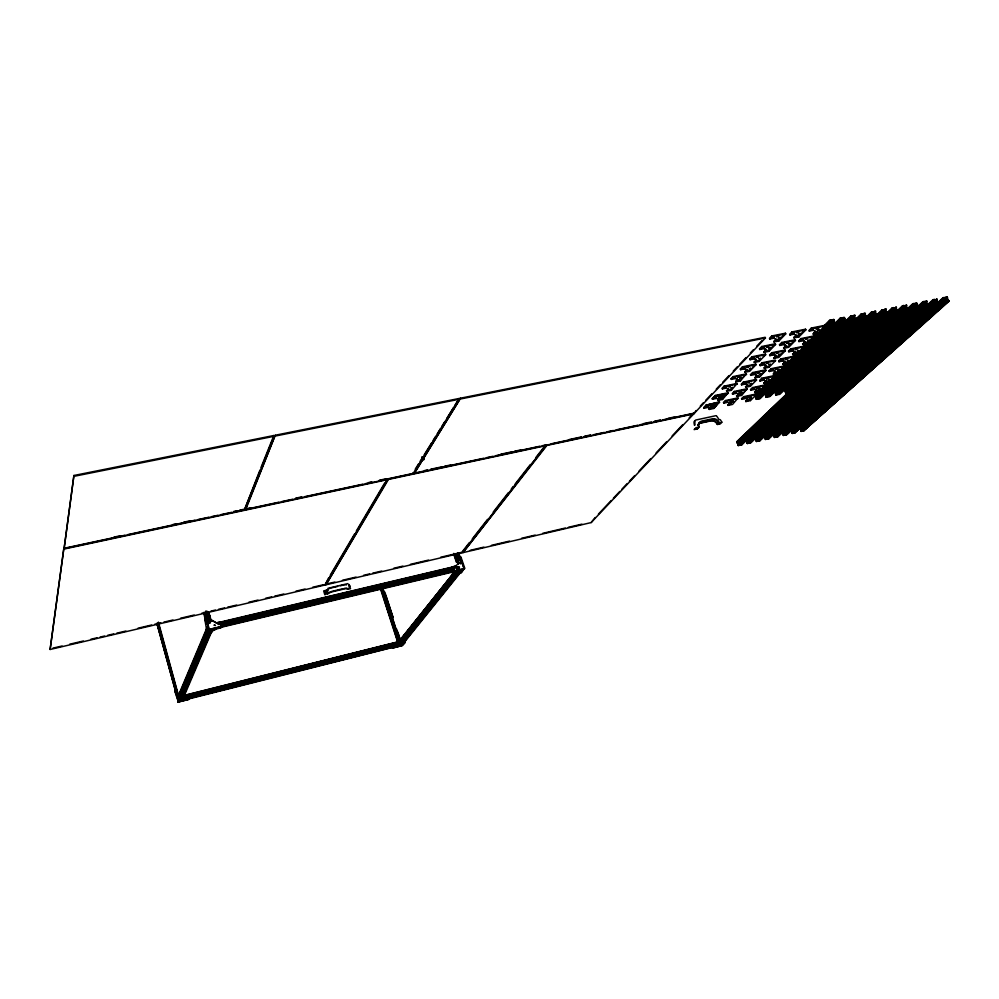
<?xml version="1.0" encoding="UTF-8"?>
<svg xmlns="http://www.w3.org/2000/svg" width="999" height="999" viewBox="0 0 999 999"><rect width="100%" height="100%" fill="white"/><g stroke="black" fill="none" stroke-linecap="round" stroke-linejoin="round"><path stroke-width="1.5" d="M398.963 644.043L398.676 643.868M178.484 697.876L178.172 696.952L178.334 697.702M179.021 697.739L178.771 696.753L178.958 697.801M457.455 567.357L458.204 568.069M458.491 559.228C460.551 559.253 458.991 558.703 458.628 559.915M459.84 562.824L460.139 563.723L460.989 562.999M694.917 424.9L694.842 420.629L694.005 421.94A11.089 4.358 -83.9 0 0 694.155 423.763L694.505 425.362M454.732 568.881L454.021 568.031M209.153 618.443L208.142 619.143L208.079 617.994M711.45 405.082L710.114 405.606L710.901 405.094M124.825 535.252L63.849 548.326L50.112 649.475L324.987 585.002L387.262 479.695L387.038 479.008L379.42 480.644M73.914 475.487L64.098 548.601L244.43 509.915L274.088 436.288L273.851 435.514L73.914 475.487L64.098 548.601M50.112 649.475L63.849 548.326M712.649 407.167L711.325 407.629L712.275 407.08M714.56 405.132L713.261 405.694L714.185 405.094M721.29 398.176L719.942 398.651L720.916 398.077M723.239 396.153L721.927 396.665L722.689 396.091M726.098 402.01L727.434 401.486L723.526 402.547L723.788 403.171L727.809 402.31L729.894 403.434L727.959 405.407L729.632 402.809L729.894 403.434M731.318 403.171L730.044 403.671L730.956 403.084M740.134 394.18L738.798 394.642L739.61 394.118M742.12 392.145L740.783 392.619L741.595 392.095M747.789 382.142L748.775 381.556M753.221 388.936L754.507 388.536L750.536 389.622L750.798 390.247L754.832 389.398L756.83 390.584L754.819 392.595L756.568 389.947L756.83 390.584M762.374 348.239L763.785 347.615L759.527 348.826L759.802 349.488L764.123 348.614L766.221 350.037L764.035 352.322L765.946 349.375L763.835 347.952L764.123 348.614M767.794 346.154L767.057 346.129M762.087 379.133L762.736 378.658M772.889 369.131L772.177 369.131M782.342 344.193L783.765 343.581L779.495 344.78L779.782 345.442L784.053 344.58L786.076 346.004L783.84 348.289L785.788 345.342L783.765 343.918L784.053 344.58M819.205 329.245L817.794 329.807L818.668 329.158M458.179 568.219C458.916 565.859 456.006 568.743 458.341 568.019M459.69 563.024L460.527 562.449L460.926 563.286M458.379 568.019L458.279 567.032L457.342 567.42M934.477 302.497L791.932 432.08L792.294 432.942L934.939 303.484L934.277 302.535L791.757 432.117L792.319 433.441L935.826 302.585L938.423 303.122L794.63 432.917L943.481 298.214L944.829 299.001L945.042 302.035L946.44 301.748L945.429 301.723L801.186 431.443L800.636 430.132L944.542 300.487M945.429 301.723L945.878 300.574L948.463 301.111L936.925 311.463M794.63 432.917L945.653 297.227L947.052 296.94L947.751 298.439L947.089 297.502L946.64 298.639L948.613 300.749L803.483 430.931L843.768 394.493M934.939 303.484L934.777 301.011L933.428 300.224L933.678 301.248L932.979 299.75L934.39 299.463L933.566 299.862L934.927 300.649L936.625 299.25L791.283 430.994L790.733 429.682M933.303 301.323L937.012 298.938L937.212 301.973L938.561 302.759L938.311 301.735L939.01 303.234L937.499 303.309M244.43 509.915L259.915 470.192M261.076 467.307L273.851 435.514M326.086 592.02C324.076 593.993 330.432 590.222 327.372 589.572A10.015 5.395 81.6 0 0 326.498 590.184L323.664 590.909L324.812 594.742L327.909 593.369A4.52 1.011 -17 0 1 328.496 592.857M245.467 508.941L275.225 435.239L459.265 398.451L413.049 473.738L245.679 509.652L245.467 508.941L250.025 507.967M245.679 509.652L275.225 435.239M926.036 307.23L928.321 305.145L925.711 304.595L925.249 305.756L926.273 305.781L784.652 435.164L783.403 435.439L782.854 434.115L783.391 434.94L924.824 305.507L925.286 304.358L923.313 302.235L776.785 436.925L825.836 391.508M781.817 431.668L782.554 432.954L926.535 301.261L924.824 302.66L923.463 301.873L924.287 301.473L922.876 301.76L917.132 307.043M772.876 433.666L773.613 434.952L916.383 303.284L914.659 304.683L913.298 303.896L914.135 303.496L912.711 303.771L907.03 309.053M828.121 389.398L918.181 307.168L915.559 306.631L915.084 307.792L916.12 307.817L775.711 437.162L774.45 437.45L773.9 436.126L914.197 306.543L914.659 307.542L915.121 306.381L913.148 304.258L767.806 438.936L793.993 414.36M174.887 691.333L175.874 690.084L174.887 691.333L178.259 701.535M216.296 622.864L211.114 619.904L216.296 622.864L220.342 621.902L221.641 626.398L220.991 627.859L216.945 628.821L212.362 631.031L211.813 632.28L207.18 633.391L204.72 618.581L205.332 617.095L209.99 615.996L207.218 616.833M763.898 435.676L764.447 437L906.193 305.307L904.457 306.718L903.084 305.931L903.933 305.519L902.497 305.806L903.183 307.33L902.934 306.293L904.307 307.08L904.445 309.578L903.783 308.629L764.909 438.136L765.459 439.46L766.72 439.185L905.906 309.865L904.869 309.827L765.459 439.46M904.869 309.827L905.344 308.666L907.979 309.215L883.978 331.481M902.884 307.405L906.592 304.995L906.755 308.054L908.128 308.841L907.879 307.804L908.566 309.328L769.068 438.661L767.806 438.936M205.856 617.145L209.39 629.495M892.644 309.453L896.34 307.03L896.503 310.102L897.876 310.889L897.626 309.852L898.313 311.376L760.052 440.684L758.79 440.959L897.726 311.263L895.079 310.726L894.605 311.888L895.641 311.913L757.704 441.208L756.443 441.496L755.893 440.159L756.43 440.996L894.167 311.638L894.654 310.477L892.669 308.329L893.131 309.328L755.419 439.023L754.869 437.687M755.419 439.023L895.941 307.355L894.192 308.766L892.831 307.967L807.217 388.848M745.803 439.71L746.353 441.046L884.602 309.365L886.051 309.078L886.2 312.163L887.574 312.949L887.324 311.913L888.011 313.436L750.998 442.707L749.737 442.994L887.424 313.324L884.764 312.787L884.277 313.948L885.326 313.973L748.638 443.244L747.364 443.531L746.827 442.195L747.364 443.032L883.853 313.698L883.728 311.188L882.354 310.389L876.735 315.746M179.545 698.538L178.584 695.067L177.647 696.166L176.286 693.668L157.38 624.562M207.567 626.248L178.184 696.028L176.286 693.668M207.517 627.734L178.072 697.364L179.083 697.939L208.491 628.746L178.996 697.826M873.476 315.771L873.026 314.772L737.899 444.193L738.261 445.067L873.476 315.771L873.363 313.249L871.99 312.45L848.376 335.152M764.285 422.227L877.06 315.397L874.4 314.847L873.913 316.021L874.962 316.059L739.547 445.279L738.261 445.566L737.724 444.23L874.799 312.625L875.299 311.463L874.237 311.426L875.698 311.139L875.836 314.223L877.222 315.022L876.972 313.986L877.659 315.509L741.907 444.755L740.634 445.042L763.81 422.552M178.109 698.201L207.954 627.609M178.284 698.151L208.154 627.572M183.816 685.351L185.614 681.106M177.735 701.673L179.008 698.663L183.104 697.639L182.829 699.113L185.964 699.175L396.64 646.153L401.511 643.294L405.232 642.357L401.511 643.294M207.018 632.804L208.691 628.858L204.533 613.798M175.849 692.419L178.409 702.06L189.011 699.387L189.498 698.289L189.073 699.238L177.934 702.047L179.158 699.188L178.047 695.192M179.408 698.551L180.619 695.679M181.843 692.806L190.409 672.702M192.857 666.97L194.081 664.098M195.916 659.79L201.411 646.865M202.635 643.993L204.47 639.685M207.18 633.391L208.616 629.045M179.345 699.013L207.455 633.029M863.049 317.857L862.599 316.845L785.326 391.558L785.714 392.495L863.049 317.857L862.949 315.322L861.563 314.523L843.668 331.893M795.803 385.602L788.261 392.482L789.61 392.195L867.257 317.595L866.57 316.059L866.807 317.108L865.434 316.308L865.296 313.211L863.835 313.499L864.884 313.524L864.385 314.697L861.725 314.161L845.204 330.02M209.103 622.639L210.265 622.514L209.253 622.002M179.72 698.726L180.944 695.853M185.24 685.814L190.747 672.901M195.03 662.849L200.549 649.937M202.385 645.629L203.609 642.769M180.295 697.777L197.74 656.93M199.55 652.697L200.749 649.874M202.56 645.654L203.759 642.832M205.569 638.611L206.768 635.789M180.532 698.551L210.052 629.632M852.572 319.955L852.122 318.943L775.574 393.643L775.973 394.58L852.572 319.955L852.472 317.42L851.086 316.608L843.331 324.213M209.141 618.606L208.079 618.856M180.619 698.663L181.656 698.401L180.582 698.726L210.102 629.82L208.679 630.157L208.292 628.796M180.794 698.913L209.216 632.679M181.593 698.289L209.44 633.553M800.636 430.132L801.173 430.956L806.218 425.786M801.972 430.144L801.535 431.168L804.645 428.908M181.643 698.463L211.313 629.532M183.154 695.516L184.977 691.296M187.412 685.651L188.636 682.829M190.459 678.596L191.671 675.774M193.494 671.54L194.705 668.731M202.01 651.798L203.833 647.564M205.045 644.755L206.868 640.521M208.092 637.699L209.915 633.466M181.806 699.487L211.788 630.182M403.047 642.794L402.422 642.844M766.196 397.215L842.469 322.315L843.543 322.34L767.569 396.915L766.196 397.215L765.596 395.779L766.183 396.678L842.032 322.065L841.945 319.518L840.559 318.706L841.008 319.717L765.271 394.505L764.472 393.119M842.469 322.315L842.981 321.129L845.678 321.678L789.597 375.924M182.829 699.113L212.737 629.195M792.294 432.942L796.191 428.783M793.106 432.13L792.669 433.154L793.556 433.166L792.319 433.441M804.232 354.133L835.102 323.788L832.404 323.239L831.88 324.425L832.954 324.463L757.729 399.026L756.355 399.325L755.756 397.889L756.343 398.788L831.443 324.176L831.368 321.628L829.969 320.816L830.419 321.828L755.244 396.653L754.645 395.217L759.053 390.809M783.391 434.94L786.138 431.805M755.244 396.653L832.279 319.78L833.765 319.48L834.44 321.029L833.79 320.055L833.878 322.615L835.264 323.414L835.027 322.352L835.713 323.901L760.289 398.476L758.915 398.776L767.694 389.797M773.9 436.126L774.437 436.95L777.172 433.816M220.342 621.902L221.553 626.598L208.779 629.632M903.983 308.591L765.097 438.099L765.459 438.973L768.194 435.814M786.6 391.62L786.113 392.719L787.087 392.732L785.726 393.032L785.127 391.596L862.599 316.845M756.43 440.996L760.276 436.775M775.973 394.58L784.24 385.901M801.722 370.829L776.373 394.817L776.86 393.706M766.183 396.678L773.276 389.073M767.082 395.804L766.583 396.915L786.188 378.334M747.364 443.032L751.211 438.773M738.261 445.067L743.231 439.71M756.343 398.788L756.318 396.403L831.368 321.628M457.654 570.841L458.716 570.591L214.598 628.858L215.772 628.446M325.774 591.183L326.498 590.184M349.138 587.449L349.088 586.413M462.1 571.091L464.66 567.919L460.901 556.942L456.718 557.917L457.967 561.588C458.716 568.518 447.939 564.348 453.196 571.416M457.08 571.528L399.513 643.668L399.75 644.405L400.237 643.493L398.951 641.932L454.508 572.002M328.733 577.734L324.987 585.002M330.319 575.074L354.732 533.716M356.318 531.043L384.677 483.017M542.569 445.654L545.591 445.005L545.841 445.666L462.013 552.859L325.986 584.765L388.199 478.758L427.547 470.329M325.986 584.765L388.424 479.445L545.841 445.666M415.272 469.143L418.531 463.898M420.154 461.288L422.602 457.355M424.238 454.745L431.568 442.957M433.191 440.334L435.639 436.413M437.275 433.791L440.522 428.559M442.157 425.936L444.605 422.015M447.04 418.082L453.558 407.604M455.194 404.995L459.265 398.451M460.527 398.189L414.21 473.501L694.193 413.436L765.446 337.974L765.159 337.287L460.527 398.189L414.21 473.501M458.591 559.303L459.677 559.615M453.933 567.969L453.833 568.968M459.74 562.887L460.801 563.061M720.104 396.091L718.868 396.615M734.852 377.11L734.003 377.098M728.633 386.101L729.757 385.552M727.11 400.986L726.136 401.086M779.932 337.125L778.721 337.712M457.292 553.359L461.825 552.285L469.443 542.532M472.29 538.886L487.524 519.38M493.231 512.062L508.466 492.557M511.326 488.898L513.224 486.463M515.134 484.016L530.369 464.51M536.076 457.205L545.591 445.005M546.915 445.429L546.678 444.78L462.962 552.634L546.915 445.429L693.731 413.923L693.481 413.299L672.29 417.844M457.767 557.842L460.352 557.067L464.135 568.806M767.357 381.206L766.108 381.643L766.72 381.118M785.589 362.1L785.127 362.562L786.413 362.113M453.009 570.854L452.147 572.727L458.379 572.315M452.147 572.727L453.359 571.216L464.298 568.606M454.22 571.59L455.057 571.428L398.376 641.945L381.106 588.511M398.426 642.107L398.426 643.144M399.101 641.645L453.708 572.889M796.353 352.135L794.992 352.672L795.641 352.123M815.871 328.172L816.757 327.647M399.75 641.358L182.829 695.716M404.595 635.264L416.096 620.791M428.571 605.094L439.123 591.82M452.559 574.924L454.47 572.514M405.606 634.228L412.325 625.786M414.235 623.364L416.158 620.953M430.544 602.859L435.352 596.828M437.262 594.405L439.185 591.995M398.226 643.743L398.027 642.944L398.439 643.443M456.705 570.429L398.988 642.782L381.368 588.124M399.912 642.494L456.555 571.428M456.893 571.565L399.313 643.756L399.712 644.842L185.202 698.738M401.198 642.295L404.083 638.686M406.006 636.276L407.929 633.878M409.852 631.468L411.775 629.07M413.698 626.66L431.955 603.808M433.878 601.41L435.789 599M441.558 591.783L451.173 579.757M453.096 577.36L455.007 574.949M399.75 644.405L457.355 572.365M414.011 626.835L415.934 624.437M417.857 622.027L426.511 611.213M442.857 590.771L444.78 588.374M446.703 585.963L449.587 582.355M399.712 644.842L458.291 571.64M401.973 642.182L436.563 598.963M447.14 585.764L449.051 583.366M450.974 580.956L457.704 572.552M401.76 643.194L458.529 572.365M401.81 643.356L458.591 572.539M426.71 612.812L428.646 610.401M402.722 642.956L458.653 573.301M402.784 643.119L458.716 573.488M402.659 643.681L460.614 571.578M402.872 644.13L462.887 569.58M209.203 621.915L208.953 622.677M403.346 644.005L405.07 641.87M402.285 645.529L392.482 648.126L393.244 646.478L392.607 647.976L402.772 645.416L405.232 642.357M457.142 573.076L461.488 572.627L464.498 568.119M181.793 698.95L180.732 699.225L187.912 697.414M326.748 592.869C328.209 590.834 323.813 591.108 325.686 592.919M595.217 517.494L591.146 522.577L462.962 552.634M598.413 514.098L611.238 500.499M613.374 498.239L619.78 491.446M621.915 489.173L627.26 483.516M629.395 481.256L634.727 475.586M639.01 471.053L650.749 458.603M656.093 452.934L666.77 441.608M672.115 435.951L682.792 424.625M689.21 417.819L693.481 413.299M696.066 410.552L694.193 413.436M700.311 406.044L703.508 402.659M705.631 400.412L712.012 393.643M716.258 389.135L720.516 384.627M722.639 382.38L729.02 375.612M733.266 371.104L737.524 366.596M739.647 364.335L746.016 357.58M750.274 353.072L753.458 349.687M756.655 346.303L761.962 340.671M591.146 522.577L693.731 413.923M703.671 407.654L705.556 405.669L715.446 403.159L715.234 404.283L705.806 406.293L703.92 408.279L703.671 407.654L707.642 406.581L706.543 407.167M715.709 403.783L706.281 405.794L706.031 405.169L719.392 401.848L713.923 408.416L709.29 409.415L709.952 407.879M712.237 398.626L714.173 396.591L724.175 394.068L724.437 394.705L714.435 397.227L712.499 399.263L712.237 398.626L715.022 398.039M724.437 394.705L714.922 396.715L715.234 395.467L728.159 392.732L722.552 399.463L717.869 400.462L718.568 398.901L717.869 400.462M726.673 391.283L731.393 390.284L737.137 383.416L724.088 386.151L722.102 388.236L722.364 388.873L726.51 388.012L728.646 389.223L726.673 391.283L728.383 388.574L728.646 389.223M737.699 379.782L735.576 378.521L731.38 379.395L731.118 378.746L733.154 376.598L746.328 373.863L740.446 380.894L735.676 381.893L737.437 379.133L735.676 381.893M746.977 370.105L744.854 368.793L740.621 369.667L740.359 369.018L742.444 366.82L755.756 364.073L756.018 364.735L749.712 371.278L744.904 372.277L746.703 369.455L744.904 372.277M749.824 359.041L751.96 356.793L765.396 354.058L765.684 354.707L759.215 361.426L754.345 362.425L756.206 359.54L754.095 358.166L749.824 359.041L750.099 359.702L754.37 358.828L756.48 360.202L754.345 362.425M759.527 348.826L761.713 346.516L775.299 343.768L775.586 344.443L768.955 351.311L764.035 352.322M773.975 341.958L778.933 340.959L785.726 333.903L785.439 333.229L771.715 335.976L769.48 338.349L769.767 339.023L774.113 338.149L776.211 339.623L773.975 341.958L775.923 338.948M706.281 405.794L719.655 402.472M714.922 396.715L728.421 393.369M722.364 388.873L724.35 386.788L737.399 384.053M731.38 379.395L733.416 377.247L746.603 374.513M740.621 369.667L742.707 367.47L756.018 364.735M750.099 359.702L752.235 357.455L765.684 354.707M759.802 349.488L762 347.19L775.586 344.443M769.767 339.023L772.002 336.651L785.726 333.903M719.392 401.848L713.923 408.416M726.211 394.767L728.159 392.732M743.256 377.06L746.328 373.863M752.597 367.357L755.756 364.073M763.248 356.293L765.396 354.058M775.299 343.768L768.668 350.649L768.955 351.311M773.688 341.296L778.646 340.284L785.439 333.229M719.305 422.652A5.569 4.595 41.5 0 0 712.549 418.756L701.598 421.128A5.582 4.62 41.3 0 0 698.801 427.122L695.928 427.747L694.13 429.607L696.99 428.983L698.988 427.31A5.032 4.158 41.3 0 1 701.51 421.903L712.462 419.53A5.02 4.146 41.5 0 1 718.556 423.039L722.152 422.028L720.291 423.901L717.457 424.513A5.557 4.583 41.5 0 0 710.726 420.629L701.161 422.702M723.526 402.547L725.461 400.549L738.149 397.852L732.554 404.42L727.959 405.407M736.725 396.441L741.37 395.454L747.09 388.736L734.29 391.446L732.304 393.481L732.567 394.118L736.638 393.256L738.711 394.43L736.725 396.441L738.448 393.793L738.711 394.43M745.704 387.275L750.386 386.288L756.518 380.045L756.255 379.408L743.318 382.118L741.295 384.203L741.558 384.84L745.666 383.978L747.727 385.202L745.704 387.275L747.464 384.565L745.404 383.341L745.666 383.978M754.919 374.488L750.773 375.349L750.499 374.712L752.584 372.565L765.634 369.855L765.908 370.492L759.627 376.885L754.894 377.872L756.705 375.112L754.645 373.838L756.967 375.761L754.894 377.872M759.927 364.972L762.062 362.774L775.249 360.065L775.524 360.714L769.08 367.257L764.31 368.256L766.158 365.434L764.123 364.111L759.927 364.972L760.202 365.622L764.397 364.76L766.433 366.084L764.31 368.256M769.592 355.007L771.777 352.747L785.089 350.037L785.376 350.686L778.783 357.405L773.963 358.391L775.861 355.519L773.825 354.133L769.592 355.007L769.867 355.656L774.1 354.795L776.136 356.168L773.963 358.391M779.495 344.78L781.73 342.47L795.192 339.76L795.466 340.422L788.711 347.302L783.84 348.289M793.98 337.924L798.9 336.938L805.831 329.882L805.531 329.22L791.945 331.93L789.66 334.303L789.947 334.965L794.255 334.103L796.265 335.589L793.98 337.924L795.978 334.927L796.265 335.589M723.788 403.171L725.724 401.173L738.398 398.476M732.567 394.118L734.552 392.07L747.352 389.36M741.558 384.84L743.593 382.754L756.518 380.045M750.773 375.349L752.846 373.214L765.908 370.492M760.202 365.622L762.337 363.436L775.524 360.714M769.867 355.656L772.052 353.409L785.376 350.686M779.782 345.442L782.017 343.144L795.466 340.422M789.947 334.965L792.232 332.605L805.831 329.882M747.09 388.736L741.37 395.454M765.634 369.855L759.627 376.885M778.496 356.743L785.089 350.037M789.397 345.654L794.217 340.734M793.693 337.262L798.613 336.276L805.531 329.22M745.841 398.464L741.845 399.313L741.583 398.688L743.556 396.69L756.131 394.018L756.393 394.63L750.424 400.599L745.878 401.573L747.589 398.976L745.579 397.839L747.839 399.6L745.878 401.573M750.536 389.622L752.559 387.575L765.259 384.902L759.415 391.62L754.819 392.595M759.977 380.981L762.037 378.883L774.862 376.198L774.587 375.562L761.775 378.246L759.702 380.344L759.977 380.981L764.035 380.119L766.033 381.343L763.96 383.416L765.758 380.719M773.476 370.617L769.367 371.478L769.093 370.841L771.203 368.693L784.153 366.009L784.427 366.645L778.021 373.039L773.338 374.013L775.174 371.266L773.201 369.98L775.449 371.903L773.338 374.013M778.708 361.101L780.868 358.903L793.943 356.218L794.217 356.868L781.143 359.553L778.983 361.75L778.708 361.101L782.854 360.252L784.814 361.576L782.929 364.385L784.814 361.576M788.548 351.124L790.771 348.876L803.97 346.191L804.257 346.84L791.058 349.538L788.835 351.785L788.548 351.124L792.744 350.274L794.692 351.648L792.756 354.533L794.692 351.648M798.651 340.909L800.923 338.599L814.26 335.901L814.547 336.563L801.21 339.26L798.938 341.571L798.651 340.909L802.884 340.047L804.819 341.483L802.834 344.418L804.819 341.483M809.29 331.094L811.625 328.721L825.087 326.036L824.799 325.362L811.338 328.059L809.003 330.419L809.29 331.094L813.561 330.232L815.484 331.73L813.161 334.066L815.196 331.069L815.484 331.73M741.845 399.313L743.818 397.315L756.393 394.63M750.798 390.247L752.821 388.211L765.521 385.527M769.367 371.478L771.478 369.33L784.427 366.645M697.739 425.162A5.02 4.158 41.3 0 1 700.262 423.201L711.201 420.829A5.007 4.133 41.5 0 1 717.282 424.325L718.556 423.039M763.448 386.413L767.856 382.005M773.363 376.498L777.771 372.09M782.18 367.682L786.575 363.274M793.181 356.668L796.49 353.371M803.096 346.753L806.405 343.456M813.011 336.85L817.407 332.442M824.013 325.836L829.52 320.329L831.006 320.03L818.031 333.079L813.161 334.066M774.587 375.562L768.606 382.442L763.96 383.416M807.367 342.782L814.26 335.901M831.106 320.254L755.044 395.666L755.444 396.615M765.946 385.015L768.243 383.017M768.606 382.442L777.06 374.213M784.69 366.283L786.987 364.298M796.915 354.383L787.662 363.411L782.929 364.385M792.756 354.533L797.539 353.546L806.842 344.48M816.67 334.353L807.654 343.444L802.834 344.418M831.143 322.003L833.765 319.48M831.58 322.265L833.79 320.055M755.756 397.889L831.006 323.164L831.443 324.176M757.954 396.578L761.263 393.281M768.993 385.589L771.203 383.391M780.044 374.613L782.254 372.415M799.924 354.845L831.967 322.989M756.355 399.325L831.468 324.75L832.954 324.463M767.607 388.948L756.743 399.013L767.319 388.861M777.272 378.983L781.705 374.588M787.237 369.093L792.769 363.611M797.19 359.215L803.833 352.622M807.155 349.338L814.897 341.646M818.218 338.349L825.961 330.669M828.183 328.471L833.715 322.977M774.237 382.367L832.854 324.238M773.226 384.315L835.102 323.788M758.915 398.776L840.109 318.219L841.583 317.932L781.33 377.297M758.828 398.564L768.606 389.598M773.189 384.865L779.682 378.633M783.166 374.987L790.771 367.657M794.255 364.011L802.959 355.594M765.072 394.555L841.008 319.717M766.683 395.567L766.146 394.305L841.945 319.518M765.596 395.779L841.583 321.041L842.032 322.065M779.869 382.58L783.166 379.333M798.563 364.173L816.158 346.853M818.356 344.692L827.147 336.026M831.555 331.705L838.149 325.212M785.913 378.221L768.281 395.542L769.555 396.266L791.62 374.65M789.21 374.975L793.618 370.654M800.224 364.16L806.842 357.667M810.139 354.42L844.28 320.866M789.497 375.1L843.443 322.115M840.721 318.344L843.406 318.881L843.918 317.707L842.856 317.67L844.33 317.382L845.017 318.918L844.355 317.957L844.442 320.492L845.828 321.303L845.591 320.242L846.278 321.79L770.117 396.378L768.743 396.665L786.288 379.17M845.104 321.553L850.636 316.121L852.11 315.834L796.191 369.967M768.743 396.665L844.804 322.09L846.278 321.79M774.262 391.034L775.062 392.42L774.662 391.483L785.738 380.631M801.248 365.447L835.576 331.805M774.862 392.457L851.535 317.62L851.086 316.608M775.062 392.42L851.535 317.62M776.46 393.469L775.936 392.22L854.844 315.284L854.969 318.394L856.343 319.193L856.106 318.144L856.792 319.692L779.882 394.28L778.521 394.568L855.331 319.98L856.792 319.692M855.331 319.98L856.193 319.568L853.508 319.031L853.009 320.204L854.07 320.229L777.347 394.83L775.986 395.117L775.386 393.681L852.122 318.943M787.562 382.654L794.23 376.148M800.886 369.655L804.22 366.408M807.554 363.161L824.212 346.928M827.534 343.668L834.202 337.175M840.858 330.681L844.192 327.435M849.749 322.028L853.071 318.768M709.29 409.415L710.214 408.516L708.054 407.405L703.92 408.279M775.986 395.117L852.597 320.529L854.07 320.229M776.373 394.817L801.423 370.716M809.202 363.137L842.569 330.669M844.118 328.858L846.34 326.698M848.139 325.262L854.807 318.768M806.168 366.508L853.97 320.017M855.531 319.468L861.113 314.036L862.674 313.973L861.725 314.161M801.76 372.202L778.433 394.368M806.218 367.869L841.707 333.629M784.003 388.961L784.802 390.334L784.415 389.41L805.656 368.793M811.25 363.361L834.727 340.572M784.615 390.384L863.835 313.499M786.201 391.396L785.676 390.134L864.884 313.524M788.448 389.223L804.133 374.063M809.739 368.656L814.222 364.323M818.705 359.99L832.167 347.003M836.65 342.669L841.133 338.336M848.975 330.756L860.189 319.93M785.726 393.032L865.271 316.671L866.657 317.47L736.7 441.745L737.25 443.081L737.075 442.17L789.922 391.358M787.087 392.732L864.547 318.132L863.486 318.107L863.985 316.933L865.271 316.671M865.921 317.37L871.54 311.963L873.001 311.676L843.193 339.822M788.261 392.482L865.796 317.882L867.257 317.595M740.596 438.598L764.21 415.896M768.706 411.563L787.824 393.181M798.051 383.441L841.92 341.271M792.17 389.198L795.541 385.964M798.913 382.717L814.647 367.582M823.638 358.941L841.633 341.646M747.065 433.004L749.312 430.844M752.684 427.597L757.192 423.276M780.818 400.562L784.203 397.315M737.25 443.081L872.439 313.461L871.99 312.45M790.197 392.819L738.398 442.52L737.225 441.845L738.061 441.658M738.723 444.018L738.249 442.844L875.299 311.463M745.491 437.55L752.247 431.081M759.015 424.612L770.279 413.823M773.663 410.589L778.171 406.281M782.679 401.96L796.203 389.023M801.847 383.628L814.235 371.765M816.495 369.605L822.127 364.21M830.019 356.668L840.159 346.953M844.667 342.645L849.175 338.324M853.683 334.016L866.083 322.153M738.261 445.566L873.501 316.346L874.962 316.059M742.457 441.845L746.94 437.574M750.299 434.365L761.488 423.663M768.206 417.245L782.766 403.346M787.237 399.076L805.157 381.968M807.392 379.82L810.751 376.611M815.234 372.34L826.423 361.65M833.141 355.232L847.701 341.333M852.172 337.05L858.89 330.632M861.138 328.496L875.686 314.598M742.844 441.858L762.025 423.551M764.285 421.391L783.466 403.084M785.726 400.924L804.907 382.617M807.167 380.469L847.789 341.683M851.173 338.449L874.862 315.834M876.285 315.272L881.917 309.902L885.164 310.564L885.651 309.403L884.602 309.365M740.634 445.042L876.21 315.809L877.659 315.509M740.559 444.842L744.904 441.121M747.302 439.061L807.542 381.63M809.202 380.082L874.475 317.894M757.217 429.782L759.465 427.634M757.292 429.97L759.552 427.822M746.353 441.046L882.804 311.388L882.354 310.389M747.826 441.983L747.352 440.809L886.051 309.078M746.827 442.195L883.403 312.699L883.853 313.698M754.595 435.564L760.239 430.219M762.499 428.072L777.16 414.173M782.804 408.816L795.216 397.053M801.985 390.634L812.137 381.006M817.781 375.649L830.181 363.886M834.702 359.603L839.21 355.319M841.47 353.184L847.115 347.839M850.499 344.63L856.131 339.273M861.775 333.928L874.187 322.165M882.08 314.673L884.34 312.525M747.364 443.531L886.051 312.525M767.257 425.986L769.505 423.851M785.264 408.953L787.524 406.83M802.16 392.994L804.407 390.859M820.167 375.961L822.427 373.838M838.186 358.941L840.434 356.805M856.205 341.908L858.453 339.785M873.089 325.949L875.336 323.813M886.6 313.174L892.232 307.854L893.768 307.779L892.831 307.967M755.594 438.986L755.244 438.111L769.867 424.125M773.263 421.091L787.974 407.018M790.159 405.132L804.957 390.984M891.42 309.69L893.668 307.567M756.892 439.96L756.405 438.786L895.941 307.355M894.117 309.727L896.378 307.592M755.893 440.159L893.718 310.639L894.167 311.638M763.661 433.591L777.21 420.854M781.73 416.608L794.155 404.932M799.799 399.625L812.224 387.949M817.869 382.642L829.158 372.028M835.938 365.659L846.103 356.106M854.008 348.676L864.16 339.123M870.941 332.754L881.106 323.201M887.874 316.833L894.654 310.477M756.443 441.496L896.353 310.464M756.792 441.208L772.327 427.235M774.587 425.112L788.149 412.4M790.409 410.277L803.97 397.552M806.23 395.442L819.804 382.717M823.188 379.533L835.626 367.882M837.886 365.759L895.541 311.7M833.191 370.741L835.464 368.619M849.1 355.844L852.509 352.647M866.145 339.872L868.418 337.737M897.951 310.065L902.497 305.806M762.936 437.412L852.921 353.109M855.194 350.974L873.388 333.953M873.938 333.516L903.933 305.519M781.156 420.679L783.428 418.556M798.226 404.72L800.499 402.585M856.643 351.373L765.571 436.438L764.41 435.764M765.908 437.937L765.421 436.763L906.193 305.307M904.345 307.692L906.617 305.557M772.751 431.568L785.276 419.892M790.983 414.573L801.235 405.02M805.793 400.774L817.182 390.159M820.604 386.975L825.162 382.729M827.434 380.607L833.141 375.299M835.414 373.176L841.108 367.869M845.666 363.624L858.203 351.948M863.898 346.641L874.15 337.088M880.993 330.719L890.109 322.227M894.667 317.969L898.076 314.785M900.361 312.662L904.919 308.416M765.459 438.973L905.344 308.666M778.795 427.285L767.382 437.899L768.556 438.561L767.731 438.748M782.217 424.1L792.494 414.548M798.201 409.24L807.329 400.749M814.173 394.38L821.028 388.012M823.301 385.889L827.871 381.643M830.157 379.52L834.714 375.274M838.136 372.09L849.55 361.488M854.12 357.242L864.385 347.689M870.092 342.382L883.79 329.645M886.063 327.522L891.77 322.215M894.055 320.092L906.605 308.416M765.821 439.173L779.195 427.335M781.48 425.212L792.881 414.61M795.167 412.487L807.716 400.824M809.989 398.701L821.403 388.099M823.676 385.976L835.089 375.374M837.374 373.264L849.912 361.601M852.197 359.478L905.806 309.64M796.278 412.25L907.979 309.215M771.977 435.389L810.838 399.338M813.124 397.215L824.55 386.613M827.984 383.429L865.696 348.439M869.118 345.254L880.544 334.653M909.577 307.717L914.135 303.496M773.426 434.99L915.359 303.246L916.782 302.972L917.469 304.483L903.72 316.908M774.899 435.926L774.412 434.752L916.383 303.284M782.879 428.546L793.131 419.068M797.702 414.86L818.218 395.904M823.913 390.634L834.177 381.156M837.599 377.997L842.157 373.788M845.579 370.629L858.116 359.041M863.823 353.771L874.088 344.293M877.509 341.134L882.067 336.925M887.761 331.656L899.162 321.129M774.437 436.95L915.559 306.631M774.45 437.45L916.807 306.381M774.812 437.162L787.037 426.461M789.322 424.35L800.736 413.836M803.021 411.738L812.15 403.321M814.435 401.211L825.848 390.696M828.134 388.599L916.021 307.605M800.174 414.772L803.608 411.6M862.1 357.729L864.385 355.619M780.956 433.391L803.82 412.362M806.118 410.252L841.558 377.647M843.843 375.537L865.571 355.557M869.005 352.397L889.585 333.466M894.167 329.258L914.747 310.327M919.692 305.694L924.287 301.473M776.785 436.925L778.034 436.65L918.768 307.292L918.069 305.769L918.318 306.805L916.957 306.019L916.82 303.534L917.469 304.483M782.379 432.992L925.511 301.236L926.922 300.949L927.109 303.983L928.471 304.782L928.208 303.746L928.908 305.257L786.975 434.64L785.726 434.915L928.321 305.145M901.835 323.763L783.491 432.43L782.329 431.755M783.84 433.916L783.353 432.754L926.535 301.261M782.854 434.115L924.362 304.52L924.824 305.507M790.733 427.597L802.234 417.058M804.532 414.96L809.14 410.739M812.587 407.58L825.236 395.991M828.683 392.832L847.09 375.986M853.983 369.655L863.186 361.238M865.484 359.128L870.092 354.92M875.836 349.65L886.188 340.172M889.634 337.013L893.081 333.853M896.54 330.681L908.041 320.155M913.785 314.885L916.083 312.774M918.381 310.677L925.286 304.358M783.403 435.439L926.96 304.345M796.091 424.45L784.652 435.164M798.388 422.352L807.604 413.936M809.902 411.825L830.619 392.894M832.929 390.784L853.646 371.853M855.956 369.742L926.173 305.569M927.247 304.982L932.979 299.75M785.726 434.915L934.39 299.463M785.639 434.727L844.804 381.318M847.102 379.233L867.694 360.452M869.979 358.366L889.422 340.622M892.856 337.487L923.75 309.315M925.723 309.016L792.394 430.432L791.245 429.77M792.744 431.918L792.257 430.756L936.625 299.25M934.752 301.598L937.05 299.5M801.947 423.564L819.205 407.879M823.8 403.708L842.207 386.988M845.666 383.853L849.113 380.719M851.41 378.621L864.073 367.132M868.668 362.949L872.127 359.815M876.722 355.632L887.075 346.228M890.534 343.094L895.129 338.911M900.886 333.691L910.089 325.324M912.387 323.239L918.143 318.007M923.888 312.787L935.389 302.335M796.503 429.795L804.57 422.477M809.178 418.306L814.947 413.074M817.244 410.989L826.46 402.634M832.217 397.402L835.676 394.268M839.135 391.133L857.567 374.425M862.174 370.242L867.944 365.022M870.241 362.924L878.308 355.619M884.065 350.387L889.834 345.167M892.132 343.082L902.497 333.678M907.104 329.495L910.564 326.361M914.023 323.226L931.305 307.555M796.94 429.845L815.359 413.136M817.669 411.051L836.088 394.355M838.398 392.27L868.343 365.122M870.641 363.037L879.857 354.695M882.154 352.597L932.829 306.681M793.556 433.166L936.388 303.758L935.364 303.733M937.262 302.984L943.044 297.739L944.442 297.465L943.63 297.864L944.979 298.639L946.665 297.252L945.753 297.44M826.198 404.745L830.793 400.587M856.068 377.709L858.366 375.636M879.058 356.93L881.355 354.845M799.6 427.697L800.336 428.971L943.943 299.2L943.481 298.214M801.61 429.932L801.123 428.771L947.052 296.94M944.792 299.575L947.089 297.502M811.962 420.604L829.232 405.045M831.53 402.972L836.138 398.826M841.882 393.643L859.152 378.084M862.599 374.975L867.207 370.829M872.951 365.646L889.073 351.136M892.519 348.027L897.127 343.868M902.871 338.686L920.141 323.139M923.588 320.03L927.035 316.92M933.94 310.689L945.454 300.324M801.173 430.956L945.878 300.574M825.099 409.877L828.558 406.768M806.955 426.835L833.453 403.022M835.751 400.949L843.818 393.706M846.116 391.633L853.034 385.414M855.331 383.341L911.787 332.605M914.085 330.532L941.732 305.682M944.043 303.609L946.34 301.536M801.186 431.443L946.44 301.748M846.078 392.432L948.463 301.111M803.408 430.744L836.525 401.561M838.835 399.5L875.761 366.358M878.071 364.285L904.619 340.459M906.917 338.386L933.466 314.573M948.613 300.749L948.151 299.762L949.05 301.223L803.483 430.931M737.786 376.498L739.11 376.099L737.749 376.685M707.23 406.168L706.093 406.518L706.842 405.956M799.912 333.191L798.651 333.691M776.485 356.144L777.384 356.156M739.909 391.133L739.023 391.133M775.699 368.619L777.01 368.219L775.848 368.831M754.07 388.136L753.196 388.136M766.233 378.146L767.494 377.709L767.057 378.146M769.33 379.208L768.618 379.121M776.71 392.145L776.735 393.032M209.328 621.815L209.028 622.827M756.755 356.655L758.004 356.331L756.817 356.968M766.757 362.625L767.981 362.312L766.807 362.937M805.406 342.145L806.305 342.17M734.814 392.083L735.714 392.07M712.624 408.029L709.028 408.791M777.771 369.805L778.97 369.505L777.697 370.117M768.793 347.739L769.904 347.502L768.706 348.164M788.648 343.706L789.759 343.481L788.698 344.118M776.648 352.522L777.746 352.297L776.698 352.922M805.756 338.411L806.855 338.186L805.644 338.836M762.712 363.399L763.798 363.174L762.774 363.773M785.639 358.666L786.712 358.441L785.689 359.053M796.153 353.134L796.628 352.659L792.482 353.883M721.103 399.138L717.619 399.825M739.947 395.129L736.475 395.816M767.232 382.093L763.698 382.792M731.143 404.12L727.709 404.795M212.188 630.456L215.634 628.783M772.814 336.963L773.513 336.438L772.739 336.488M776.747 339.535L777.697 339.398L776.81 339.997M796.765 335.502L797.702 335.377L796.628 336.014M752.796 357.342L753.745 357.205L752.709 357.817M795.741 348.576L796.665 348.439L795.791 349.013M208.366 617.844L209.053 618.481M732.904 401.099L731.98 401.698L733.241 401.099M262.762 677.534L271.803 675.262M274.825 674.5L283.866 672.227M286.888 671.478L295.929 669.205M262.637 677.772L271.678 675.499M274.7 674.737L283.741 672.464M286.725 671.765L295.791 669.442M179.158 699.188L399.513 643.668M181.83 698.626L399.55 644.505L183.654 698.801M190.921 696.653L199.975 694.38M202.997 693.618L338.798 659.477M341.808 658.716L350.861 656.443M353.883 655.681L394.617 645.441M205.869 693.156L214.922 690.883M217.932 690.122L222.465 688.985M230.007 687.087L234.528 685.951M237.537 685.189L246.591 682.916M249.6 682.155L258.654 679.882M261.663 679.12L266.196 677.984M273.738 676.086L278.259 674.949M285.801 673.051L290.322 671.915M297.864 670.017L302.385 668.88M317.47 665.097L321.99 663.96M329.533 662.062L334.053 660.926M356.543 655.069L365.721 652.959M368.731 652.197L377.784 649.924M380.806 649.163L385.327 648.026M388.336 647.265L392.869 646.128M188.124 698.189L393.344 646.553M187.8 698.526L393.394 646.715M180.582 700.823L177.934 702.047M188.012 699.025L187 699.375L398.201 646.053M381.718 588.086L399.013 641.533L399.85 641.47L382.492 587.849M182.829 696.003L398.613 641.87M182.929 696.178L398.751 642.032L399.125 643.993M190.147 694.617L194.668 693.493M197.69 692.732L206.731 690.459M209.753 689.71L218.793 687.437M221.803 686.675L230.856 684.402M233.866 683.653L238.386 682.517M241.408 681.755L245.929 680.619M253.471 678.733L257.992 677.597M297.19 667.757L301.71 666.62M309.24 664.735L313.773 663.598M321.303 661.7L325.824 660.576M333.366 658.678L337.887 657.542M340.909 656.793L345.429 655.656M352.959 653.758L357.492 652.622M365.022 650.736L369.543 649.6M377.085 647.702L381.606 646.578M389.148 644.68L393.668 643.543M181.631 697.352L399.188 642.682L398.951 641.932M183.054 697.177L398.801 642.994M460.764 572.215L461.488 572.627M216.696 622.939L456.031 566.171M218.019 623.026L455.969 566.508M219.842 622.752L456.131 566.683M219.842 623.738L459.44 566.795M219.967 623.925L453.146 568.518M263.586 614.06L266.608 613.349M281.73 609.752L287.787 608.316M322.577 600.037L325.599 599.325M343.756 595.004L346.778 594.293M360.402 591.046L366.446 589.61M381.581 586.013L384.603 585.302M402.747 580.981L405.781 580.269M440.571 571.99L446.615 570.554M220.429 624.825L453.758 569.343M221.828 624.762L453.521 569.655M456.555 568.931L459.59 568.219M223.376 624.775L237.013 621.528M247.615 619.005L253.671 617.569M261.238 615.759L265.784 614.685M268.806 613.96L274.862 612.524M282.442 610.726L286.975 609.64M294.555 607.842L303.634 605.681M306.668 604.957L312.724 603.521M315.746 602.797L324.837 600.636M327.859 599.912L341.496 596.665M353.609 593.793L362.687 591.62M374.8 588.748L383.891 586.588M391.458 584.777L400.549 582.617M408.116 580.819L421.74 577.572M432.342 575.049L438.399 573.613M441.433 572.889L452.023 570.367M220.692 625.724L452.522 570.541M220.854 626.136L452.734 570.928M223.639 625.661L241.808 621.328M244.83 620.604L291.783 609.427M294.805 608.703L329.645 600.411M332.667 599.687L350.836 595.367M353.871 594.642L367.495 591.396M370.529 590.671L388.698 586.351M391.733 585.626L438.673 574.45M441.708 573.726L452.297 571.203M209.465 629.295L452.36 571.391M221.815 626.685L464.685 568.668M327.922 588.311L347.914 583.603M337.575 586.425L332.192 587.687A5.007 1.124 -17 0 0 331.256 587.936M340.272 585.789L342.957 585.152M342.495 588.848L333.067 591.071A4.52 1.011 -17 0 0 331.231 591.608M205.844 622.477L203.721 612.812M327.635 594.068A5.007 1.111 -17 0 1 333.354 591.52L344.118 588.985A4.995 1.111 -17.1 0 1 347.727 589.323L350.512 588.661L349.063 584.465L349.737 586.513M52.984 648.126L62.1 645.991M69.693 644.205L83.354 641.008M90.946 639.223L97.028 637.799M100.062 637.087L104.62 636.026M107.655 635.314L113.724 633.89M116.771 633.179L125.874 631.043M138.024 628.196L151.686 624.987M154.733 624.275L160.802 622.852M163.836 622.14L172.952 620.004M180.544 618.231L194.206 615.022M201.798 613.249L207.879 611.825M210.914 611.101L215.472 610.039M218.506 609.328L224.575 607.904M227.61 607.192L236.726 605.057M248.876 602.21L257.992 600.074M265.584 598.289L271.653 596.865M274.688 596.153L283.803 594.018M295.954 591.171L305.057 589.035M312.65 587.262L323.276 584.765M325.799 584.178L334.865 582.055M342.432 580.282L356.031 577.085M363.586 575.324L369.63 573.901M372.652 573.189L381.718 571.066M393.806 568.231L402.884 566.108M410.439 564.335L428.571 560.089M440.659 557.255L454.27 554.058M470.304 550.299L483.878 547.127M491.421 545.354L509.515 541.108M521.578 538.286L535.152 535.102M542.682 533.341L565.309 528.034M568.319 527.322L581.893 524.15M736.7 441.745L737.986 441.471M764.447 437L764.26 436.088L765.421 436.763M791.283 430.994L791.096 430.094L792.257 430.756M748.201 442.195L750.486 442.619L749.65 442.807M738.623 445.279L739.547 445.279M747.727 443.244L748.563 443.057M758.703 440.771L759.54 440.584L758.366 439.91M776.71 436.738L777.522 436.551L776.36 435.889M794.542 432.729L795.354 432.555L794.205 431.88M695.591 420.079L715.983 415.671M768.656 396.466L769.555 396.266M113.911 537.137L119.98 535.839M173.002 524.475L176.036 523.826M183.616 522.202L189.673 520.904M233.616 511.488L236.651 510.839M239.673 510.189L244.218 509.215M295.667 498.176L301.76 496.878M368.706 482.529L371.74 481.868M379.358 480.244L385.439 478.933M424.625 470.541L427.672 469.88M430.719 469.23L441.371 466.945M444.405 466.296L450.499 464.997M500.711 454.233L511.351 451.948M514.398 451.298L520.491 449.987M569.18 439.548L581.343 436.938M584.39 436.288L590.471 434.99M643.731 423.564L651.336 421.94M654.382 421.291L660.464 419.98M668.069 418.344L674.163 417.045M127.872 534.59L194.955 520.204M198.002 519.555L208.679 517.27M211.726 516.608L217.819 515.309M220.866 514.647L231.543 512.362M234.59 511.713L278.796 502.222M281.843 501.573L292.52 499.288M295.567 498.626L301.661 497.327M304.72 496.665L362.649 484.24M365.696 483.591L371.79 482.28M430.581 469.68L436.625 468.381M439.66 467.732L483.541 458.316M486.575 457.667L492.632 456.368M495.654 455.719L506.243 453.446M509.278 452.797L539.547 446.303M551.223 443.806L581.493 437.312M584.515 436.663L590.571 435.364M593.593 434.715L604.183 432.442M607.217 431.793L613.274 430.494M616.296 429.845L637.487 425.299M640.509 424.65L646.565 423.351M654.133 421.728L660.189 420.429M663.211 419.792L669.268 418.494M64.036 549.063L387.262 479.695M706.031 405.169L715.446 403.159M754.645 395.217L756.018 394.93M765.933 393.032L765.034 393.219L766.308 393.956M741.583 398.688L745.491 397.627L744.267 398.214M777.297 391.608L774.824 391.133M745.616 400.949L750.174 399.975L750.424 400.599M714.66 396.079L724.175 394.068M712.499 399.263L716.67 398.376L718.818 399.538M754.557 391.97L759.153 390.996L759.415 391.62M726.41 390.646L728.771 390.147M745.441 386.638L747.789 386.138M731.118 378.746L735.189 377.61L733.915 378.234M750.499 374.712L754.582 373.576L753.308 374.188M769.093 370.841L773.164 369.705L771.89 370.317M740.359 369.018L744.58 368.144L744.854 368.793M778.983 361.75L783.129 360.889L785.089 362.225M744.63 371.628L747.04 371.128M764.035 367.607L766.433 367.108M782.654 363.748L785.027 363.261M788.835 351.785L793.019 350.924L794.979 352.31M754.07 361.763L756.505 361.263M773.676 357.742L776.086 357.242M798.938 341.571L803.159 340.709L805.107 342.145M763.76 351.648L766.221 351.149M783.566 347.627L786.001 347.128M802.547 343.768L804.957 343.281M854.844 315.284L853.371 315.584L854.432 315.609L853.92 316.783L851.248 316.246M832.379 319.992L833.353 319.805L832.829 320.991L830.132 320.442M874.799 312.625L872.139 312.088M872.439 313.461L871.54 311.963M882.804 311.388L881.917 309.902M943.943 299.2L943.044 297.739M831.006 323.164L831.468 324.75M841.583 321.041L842.057 322.64L843.543 322.34M873.026 314.772L873.501 316.346M883.403 312.699L883.878 314.273L885.326 313.973M893.718 310.639L894.205 312.2L895.641 311.913M914.197 306.543L914.697 308.104L916.12 307.817M924.362 304.52L924.862 306.069L926.273 305.781M74.138 476.298L274.088 436.288M275.462 436.014L459.528 399.188M460.789 398.926L765.446 337.974M835.713 323.901L834.128 323.988M864.547 318.132L863.074 318.431L862.387 316.895M886.575 313.723L888.011 313.436M896.877 311.663L898.313 311.376M905.906 309.865L904.47 310.152L903.783 308.629M908.566 309.328L907.042 309.403M918.768 307.292L917.244 307.355M928.908 305.257L927.397 305.319M936.388 303.758L934.977 304.046L934.277 302.535M949.05 301.223L947.551 301.298M209.403 621.952L210.115 622.252M460.601 563.536L459.84 562.961M182.692 698.601L185.964 699.175M784.565 389.061L785.826 389.785M784.415 389.41L785.676 390.134M774.662 391.483L775.936 392.22M768.443 395.192L769.705 395.929L769.317 394.98M766.146 394.305L764.884 393.569L765.271 394.505M755.207 395.317L756.48 396.054M758.616 397.29L759.889 398.027L759.502 397.09M758.466 397.639L759.727 398.376M800.112 427.784L801.26 428.459M801.123 428.771L799.974 428.109L800.336 428.971M803.071 429.895L804.22 430.569M783.353 432.754L782.192 432.08L782.554 432.954M785.301 433.878L786.463 434.553M773.388 433.766L774.55 434.428M774.412 434.752L773.251 434.078L773.613 434.952M755.381 437.787L756.555 438.461M755.244 438.111L756.405 438.786M746.328 439.81L747.489 440.484M747.352 440.809L746.178 440.134L746.54 441.009M737.075 442.17L738.249 442.844M740.222 443.981L741.395 444.655M462.1 563.823L462.062 562.762M347.727 589.323L347.09 588.836A4.508 0.999 -17.1 0 0 344.131 588.461M716.77 416.158L719.08 419.642M720.029 419.543L721.103 420.766M923.313 302.235L923.775 303.221L922.876 301.76M913.148 304.258L913.61 305.244L912.711 303.771M892.232 307.854L892.919 309.378M861.563 314.523L862.012 315.534L861.113 314.036M850.636 316.121L851.323 317.67M851.91 318.981L852.597 320.529M840.109 318.219L840.796 319.767M829.52 320.329L830.206 321.878M817.744 332.417L818.031 333.079M811.338 328.059L811.625 328.721M802.884 340.047L803.159 340.709M800.923 338.599L801.21 339.26M798.613 336.276L798.9 336.938M791.945 331.93L792.232 332.605M797.264 352.897L797.539 353.546M792.744 350.274L793.019 350.924M790.771 348.876L791.058 349.538M785.788 345.342L786.076 346.004M781.73 342.47L782.017 343.144M778.646 340.284L778.933 340.959M782.854 360.252L783.129 360.889M771.715 335.976L772.002 336.651M780.868 358.903L781.143 359.553M775.861 355.519L776.136 356.168M773.825 354.133L774.1 354.795M788.823 390.809L789.61 392.195M771.777 352.747L772.052 353.409M777.746 372.402L778.021 373.039M765.946 349.375L766.221 350.037M775.174 371.266L775.449 371.903M771.203 368.693L771.478 369.33M761.713 346.516L762 347.19M768.818 366.621L769.08 367.257M766.158 365.434L766.433 366.084M764.123 364.111L764.397 364.76M762.062 362.774L762.337 363.436M758.94 360.764L759.215 361.426M756.206 359.54L756.48 360.202M754.095 358.166L754.37 358.828M769.517 394.942L770.117 396.378M761.775 378.246L762.037 378.883M751.96 356.793L752.235 357.455M752.584 372.565L752.846 373.214M777.484 435.327L778.034 436.65M759.69 397.04L760.289 398.476M752.559 387.575L752.821 388.211M742.444 366.82L742.707 367.47M750.124 385.651L750.386 386.288M747.464 384.565L747.727 385.202M768.518 437.337L769.068 438.661M743.318 382.118L743.593 382.754M740.184 380.257L740.446 380.894M735.301 377.872L735.576 378.521M759.502 439.348L760.052 440.684M733.154 376.598L733.416 377.247M734.29 391.446L734.552 392.07M731.131 389.647L731.393 390.284M724.088 386.151L724.35 386.788M723.688 394.58L723.938 395.217M725.461 400.549L725.724 401.173M741.37 443.419L741.907 444.755M722.289 398.826L722.552 399.463M715.234 395.467L715.496 396.103M714.173 396.591L714.435 397.227M714.972 403.658L715.234 404.283M706.593 404.57L706.855 405.194M705.556 405.669L705.806 406.293M458.691 552.847L460.189 557.255M461.176 560.152L463.648 567.357M458.379 553.059L459.877 557.454M458.191 553.021L459.702 557.417M457.417 553.146L460.864 563.486M457.33 553.558L458.828 557.954M457.142 553.521L458.641 557.917M423.276 456.531L424.238 459.54M456.331 553.409L458.329 559.278M456.019 553.783L457.517 558.179M422.415 456.78L423.414 459.715M455.444 553.671L456.943 558.066M422.028 456.793L423.027 459.74M455.057 553.708L458.116 562.637M454.87 554.133L457.867 562.937M454.682 554.183L458.191 564.447M454.557 554.545L457.055 561.875M453.821 553.384L456.818 562.175M454.008 555.057L456.506 562.387M451.923 566.982L453.359 571.216M412.824 473.064L413.049 473.738M349.325 584.939L349.563 585.664M388.199 478.758L388.424 479.445M384.852 592.132L393.032 617.37M397.839 632.205L400.237 639.622M385.651 595.317L393.032 617.619M396.566 629.02L400.237 639.872M382.792 588.099L399.4 639.397M400.686 644.318L396.64 646.153M382.267 588.161L399.076 640.097M381.993 588.299L398.788 640.234M381.268 588.473L398.539 641.907M381.031 588.798L398.301 642.207M380.869 588.848L398.114 642.444M381.081 590.709L397.377 641.121M208.729 612.062L211.301 621.028M208.466 612.262L211.114 621.478M208.217 612.237L210.914 621.515M207.005 611.276L210.277 622.926M206.756 611.251L209.328 620.217M205.669 611.176L209.066 623.214M205.507 611.538L208.928 623.501M205.145 612.961L206.418 617.444M204.683 613.011L205.981 617.894M204.495 613.461L205.782 617.944M203.908 612.35L206.468 621.316M158.416 622.127L178.484 695.454M158.154 622.877L177.884 694.392M158.341 624.35L177.66 694.392M158.017 623.813L177.772 695.441M157.742 623.95L177.085 694.08M157.617 623.863L177.36 695.491M157.068 623.289L175.986 691.358M156.843 623.451L175.325 690.496M178.022 698.363L177.822 698.376M176.661 695.866L176.473 695.878M326.76 589.934A5.007 1.124 -17 0 1 327.222 589.61M328.571 588.898A5.007 1.124 -17 0 1 330.319 588.224M344.131 584.914A4.995 1.124 -17.1 0 1 346.478 584.927M329.083 592.507A4.52 1.011 -17 0 1 330.344 591.932M696.99 428.983A5.569 4.608 41.3 0 1 696.703 427.997M698.9 423.301A5.569 4.608 41.3 0 1 699.487 423.077M697.739 428.596A5.02 4.158 41.3 0 1 697.539 427.947M175.462 691.97L175.737 692.969L175.474 691.907M209.465 632.292L210.677 631.955L209.465 632.292M209.827 630.456L211.051 630.119L209.827 630.456M210.002 631.043L211.214 630.706L210.002 631.043M205.369 619.368L205.682 620.504L205.369 619.368M218.644 627.847L219.855 627.522L218.769 627.734M206.481 623.276L206.805 624.412L206.493 623.214M206.543 629.72L206.855 630.844L206.581 629.62M207.068 628.458L207.392 629.595L207.105 628.359M207.68 628.309L208.004 629.445L207.68 628.309M326.561 592.182L325.724 592.057L326.561 592.182M219.505 624.35L218.244 624.325L219.505 624.35M214.223 625.137L215.434 625.474L214.223 625.137M710.376 406.181L711.7 405.706L710.426 406.106M713.486 406.218L714.822 405.756L713.536 406.143M714.922 398.002L716.271 397.527L714.922 398.002M719.018 397.127L720.366 396.665L719.018 397.127M722.152 397.19L723.501 396.728L722.152 397.19M724.487 386.963L725.861 386.488L724.487 386.963M724.75 387.612L726.123 387.125L724.812 387.525M697.252 428.121L696.353 428.484L697.24 428.159M728.895 386.738L730.269 386.263L728.895 386.738M729.045 390.022L730.394 389.548L729.045 390.022M731.031 387.949L732.392 387.475L731.031 387.949M729.882 400.462L731.206 400L729.882 400.462M730.132 401.086L731.468 400.624L730.132 401.086M732.205 402.222L733.528 401.76L732.205 402.222M734.927 392.869L736.275 392.395L734.927 392.869M737.999 377.222L739.372 376.735L737.999 377.222M738.086 380.607L739.46 380.132L738.086 380.607M739.859 377.847L741.233 377.36L739.859 377.847M740.122 378.484L741.495 378.009L740.122 378.484M742.819 367.694L744.218 367.207L742.819 367.694M743.094 368.344L744.492 367.857L743.094 368.344M738.998 392.008L740.334 391.546L738.998 392.008M741.058 393.181L742.394 392.719L741.058 393.181M743.693 382.942L745.054 382.467L743.693 382.942M743.955 383.579L745.316 383.104L744.018 383.504M747.314 367.482L748.713 366.983L747.377 367.395M747.352 370.966L748.738 370.479L747.352 370.966M743.918 397.465L745.242 397.003L743.968 397.39M749.437 368.793L750.836 368.306L749.437 368.793M752.597 358.354L754.02 357.867L752.597 358.354M748.064 382.717L749.425 382.242L748.064 382.717M748.089 386.014L749.437 385.539L748.089 386.014M750.112 383.941L751.473 383.466L750.112 383.941M747.914 396.615L749.225 396.153L747.914 396.615M748.164 397.24L749.487 396.778L748.164 397.24M752.934 373.414L754.307 372.927L752.996 373.339M747.939 399.737L749.25 399.288L747.939 399.737M719.917 423.176L719.03 423.539L719.917 423.176M748.189 400.362L749.5 399.9L748.189 400.362M756.867 357.492L758.291 356.993L756.93 357.405M756.842 361.089L758.241 360.589L756.892 361.001M749.912 397.764L751.223 397.302L749.912 397.764M750.162 398.376L751.485 397.914L750.224 398.301M758.978 358.853L760.389 358.366L758.978 358.853M757.08 372.552L758.453 372.065L757.08 372.552M762.062 347.452L763.498 346.953L762.062 347.452M757.354 373.201L758.728 372.714L757.354 373.201M757.317 376.598L758.678 376.111L757.317 376.598M759.39 374.475L760.763 373.988L759.39 374.475M756.93 387.525L758.278 387.063L756.93 387.525M757.192 388.149L758.541 387.687L757.192 388.149M756.905 390.746L758.229 390.284L756.967 390.671M762.674 364.31L764.073 363.823L762.674 364.31M757.167 391.371L758.491 390.909L757.217 391.296M766.658 347.252L768.094 346.74L766.658 347.252M766.57 350.961L767.994 350.462L766.633 350.874M758.928 388.711L760.264 388.249L758.99 388.636M759.19 389.335L760.526 388.873L759.24 389.26M768.755 348.676L770.192 348.176L768.755 348.676M762.374 379.707L763.723 379.233L762.374 379.707M772.339 337.625L773.8 337.113L772.339 337.625M945.466 299.151L946.565 299.937L945.529 299.026M766.857 363.449L768.256 362.962L766.92 363.361M766.77 366.945L768.156 366.458L766.77 366.945M935.414 301.149L936.513 301.948L935.476 301.036M768.893 364.772L770.291 364.285L768.893 364.772M772.102 353.658L773.513 353.171L772.102 353.658M766.445 378.858L767.794 378.384L766.445 378.858M772.377 354.32L773.788 353.821L772.377 354.32M776.698 336.75L778.159 336.238L776.772 336.663M925.299 303.172L926.41 303.958L925.299 303.172M776.535 340.572L777.984 340.072L776.535 340.572M916.358 305.731L915.146 305.195L916.358 305.731M768.418 380.082L769.767 379.62L768.481 380.007M778.783 338.236L780.231 337.724L778.783 338.236M906.155 307.767L904.944 307.23L906.155 307.767M776.61 353.459L778.021 352.959L776.61 353.459M776.448 357.055L777.859 356.568L776.448 357.055M895.903 309.815L894.679 309.278L895.903 309.815M778.633 354.832L780.044 354.345L778.633 354.832M775.911 369.33L777.284 368.856L775.973 369.255M782.042 343.406L783.478 342.907L782.042 343.406M775.761 372.739L777.122 372.265L775.761 372.739M885.589 311.875L884.377 311.326L885.589 311.875M777.871 370.617L779.245 370.142L777.871 370.617M874.013 313.399L875.124 314.198L874.013 313.399M781.455 360.439L782.841 359.952L781.455 360.439M786.325 342.545L787.749 342.045L786.325 342.545M786.6 343.206L788.036 342.707L786.6 343.206M786.375 346.928L787.799 346.441L786.375 346.928M863.586 315.472L864.709 316.283L863.586 315.472M788.611 344.643L790.034 344.143L788.611 344.643M853.121 317.557L854.245 318.369L853.121 317.557M785.601 359.578L786.987 359.091L785.601 359.578M792.244 332.904L793.693 332.392L792.244 332.904M792.532 333.579L793.98 333.067L792.532 333.579M785.389 363.087L786.762 362.612L785.451 363.012M842.594 319.655L843.718 320.479L842.594 319.655M787.562 360.914L788.948 360.427L787.562 360.914M791.071 349.787L792.469 349.3L791.071 349.787M791.345 350.437L792.756 349.95L791.408 350.362M832.017 321.765L833.141 322.59L832.017 321.765M796.852 332.704L798.301 332.205L796.915 332.617M796.553 336.551L797.989 336.039L796.615 336.463M798.85 334.203L800.286 333.703L798.85 334.203M795.541 349.588L796.94 349.088L795.541 349.588M797.489 350.974L798.888 350.487L797.552 350.886M801.198 339.535L802.622 339.036L801.273 339.448M801.485 340.197L802.909 339.697L801.56 340.11M805.718 339.348L807.142 338.848L805.718 339.348M805.369 343.069L806.78 342.582L805.369 343.069M807.654 340.784L809.065 340.284L807.654 340.784M811.887 329.695L813.323 329.195L811.887 329.695M815.446 332.018L816.882 331.518L815.446 332.018M816.158 328.846L817.594 328.334L816.158 328.846M815.733 332.679L817.17 332.18L815.808 332.605M818.069 330.344L819.505 329.845L818.144 330.257M394.143 647.177L395.129 646.902L394.18 647.14M401.411 644.542L402.397 644.268L401.536 644.455M402.235 643.518L403.221 643.244L402.235 643.518M457.405 570.342L458.529 570.042L457.405 570.342M459.128 572.664L460.227 572.365L459.128 572.664M460.177 571.353L461.288 571.041L460.239 571.291M180.357 700.137L181.381 699.874L180.357 700.137M183.491 700.187L184.515 699.937L183.491 700.187"/></g></svg>
